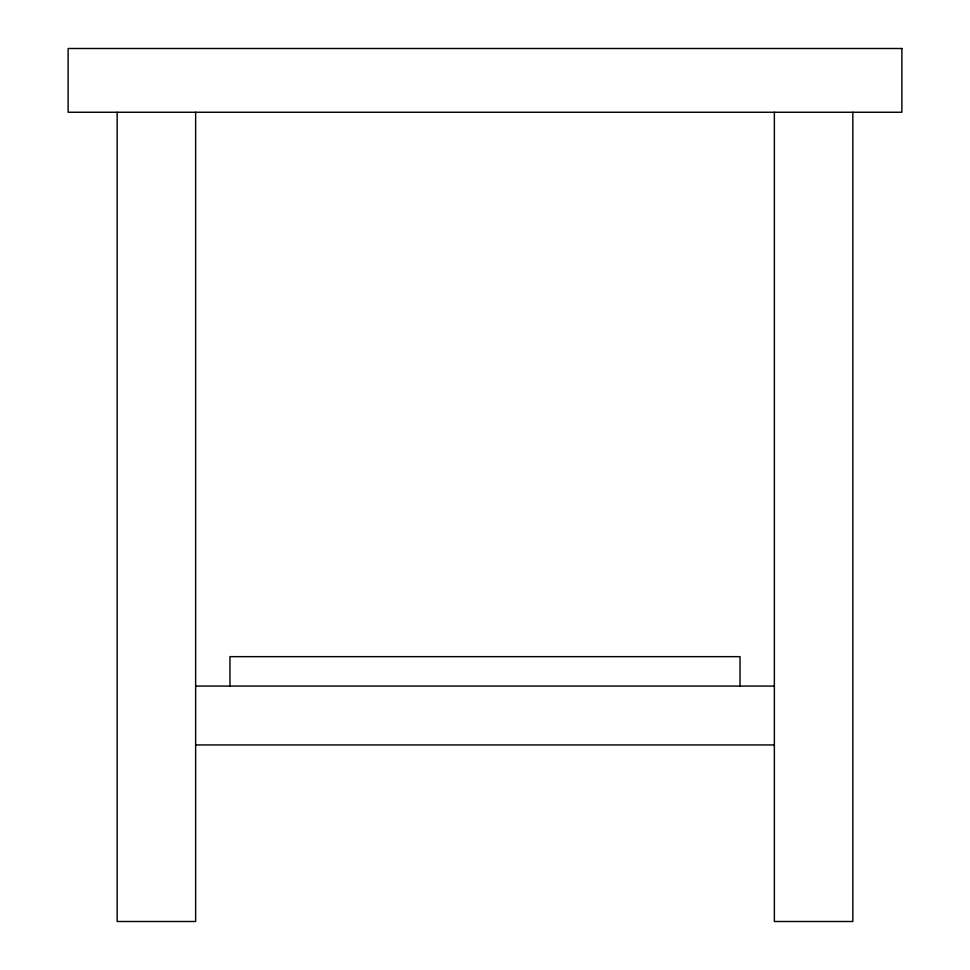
<?xml version="1.0" encoding="UTF-8"?>
<svg xmlns="http://www.w3.org/2000/svg" width="970" height="970" viewBox="0 0 970 970"><rect width="100%" height="100%" fill="white"/><g stroke="black" fill="none" stroke-linecap="round" stroke-linejoin="round"><path stroke-width="1.45" d="M195.637 686.081L774.363 686.081M195.637 744.936L774.363 744.936M852.836 112.253L852.836 921.5L774.363 921.5L774.363 112.253M740.025 686.081L740.025 656.654L229.963 656.654L229.963 686.081M195.637 112.253L195.637 921.5L117.164 921.5L117.164 112.253M901.882 48.5L68.118 48.5L68.118 112.253L901.882 112.253L901.882 48.5"/></g></svg>
